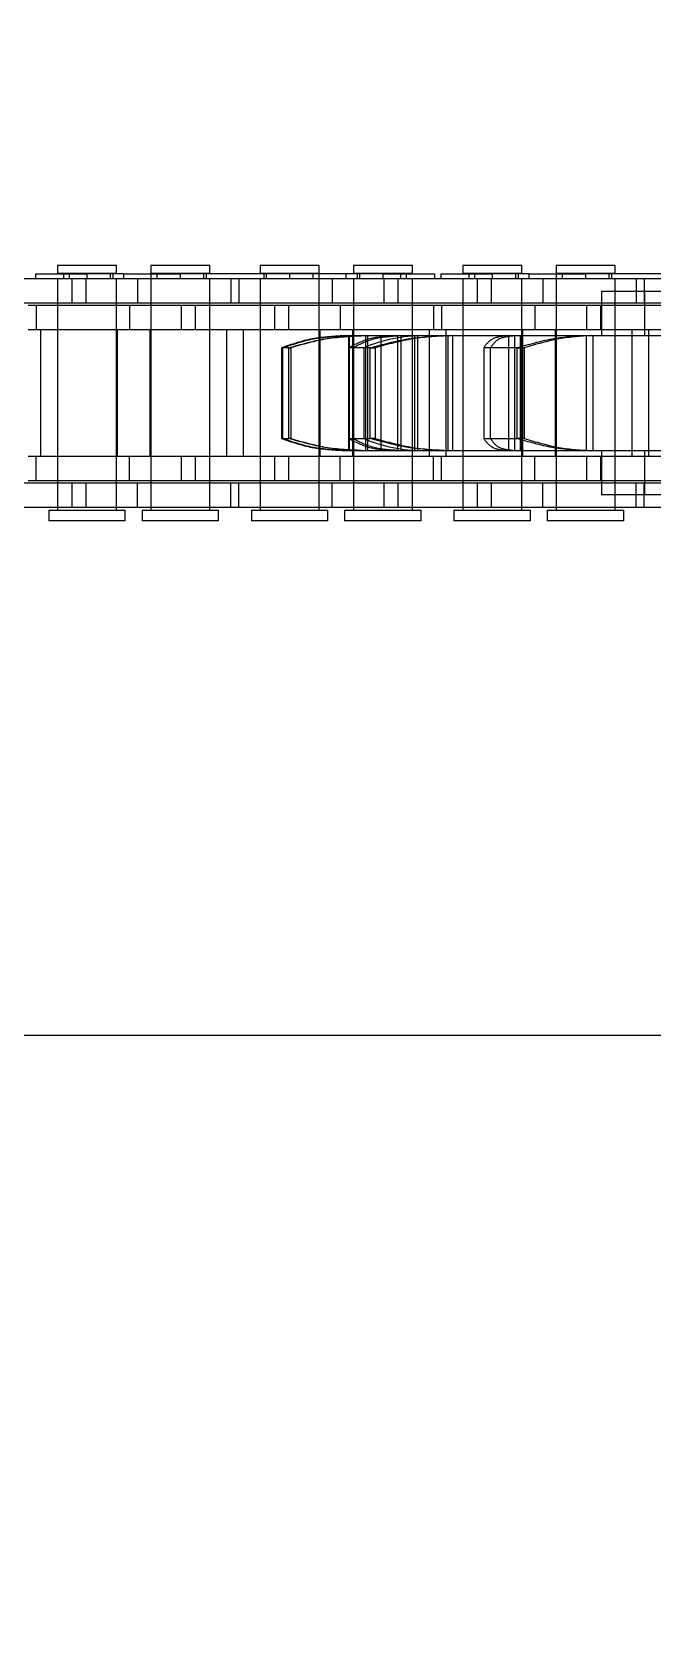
# Model space of a CAD drawing. Header units: metres. Extents: x 0 to 21025, y 0 to 14850.
# Drawn here: x 5985.3 to 6024.2, y 9222.8 to 9324 of the extents above; entities that cross this region are included whole.
import ezdxf

# ---------------------------------------------------------------- set-up
doc = ezdxf.new("R2010")
doc.units = ezdxf.units.M
doc.header["$LTSCALE"] = 25
doc.linetypes.add('HIDDEN2', pattern=[4.7625, 3.175, -1.5875])
for name, color, linetype in [('SL1', 8, 'Continuous'), ('SL4', 4, 'Continuous'), ('ST1', 7, 'HIDDEN2')]:
    doc.layers.add(name, color=color, linetype=linetype)

msp = doc.modelspace()

# ---------------------------------------------------------------- linework, layer by layer
at = {"layer": 'SL1'}
for radius, start, end in [(1815.5, 149.15062, 195.405213), (1770.7, 148.748969, 196.991383), (1764.35, 149.040337, 197.163636), (1758.35, 149.333401, 197.2484)]:
    msp.add_arc((7692.517, 9091.884), radius, start, end, dxfattribs=at)
at = {"layer": 'SL4'}
msp.add_line((5540.514, 9261.149), (6209.329, 9261.149), dxfattribs=at)
at = {"layer": 'ST1'}
for p, q in [((5985.498, 9308.873), (5985.498, 9308.541)), ((5985.498, 9308.873), (5988.728, 9308.873)), ((5990.573, 9309.384), (5986.883, 9309.384)), ((5986.883, 9309.384), (5986.883, 9308.91)), ((5986.883, 9308.91), (5990.573, 9308.91)), ((5987.252, 9308.91), (5987.252, 9308.541)), ((5987.621, 9308.873), (5987.621, 9308.541)), ((5988.728, 9308.873), (5988.728, 9308.541)), ((5991.024, 9308.873), (5988.728, 9308.873)), ((5990.204, 9308.541), (5990.204, 9308.91)), ((5990.347, 9308.873), (5990.347, 9308.541)), ((5990.573, 9308.91), (5990.573, 9309.384)), ((5991.024, 9308.873), (5994.576, 9308.873)), ((5991.024, 9308.873), (5991.024, 9308.541)), ((5996.421, 9309.384), (5992.731, 9309.384)), ((5992.731, 9309.384), (5992.731, 9308.91)), ((5992.731, 9308.91), (5996.421, 9308.91)), ((5992.731, 9308.873), (5992.731, 9307.021)), ((5993.1, 9308.91), (5993.1, 9308.541)), ((5994.576, 9308.873), (5994.576, 9308.541)), ((6007.276, 9308.873), (5994.576, 9308.873)), ((5996.052, 9308.541), (5996.052, 9308.91)), ((5996.195, 9308.873), (5996.195, 9308.541)), ((5996.421, 9308.91), (5996.421, 9309.384)), ((6003.273, 9309.384), (5999.583, 9309.384)), ((5999.583, 9309.384), (5999.583, 9308.91)), ((5999.583, 9308.91), (6003.273, 9308.91)), ((5999.809, 9308.873), (5999.809, 9308.541)), ((5999.952, 9308.91), (5999.952, 9308.541)), ((6001.428, 9308.873), (6001.428, 9308.541)), ((6002.904, 9308.541), (6002.904, 9308.91)), ((6003.273, 9308.91), (6003.273, 9309.384)), ((6003.273, 9307.021), (6003.273, 9308.873)), ((6004.98, 9308.541), (6004.98, 9308.873)), ((6009.121, 9309.384), (6005.431, 9309.384)), ((6005.431, 9309.384), (6005.431, 9308.91)), ((6005.431, 9308.91), (6009.121, 9308.91)), ((6005.657, 9308.873), (6005.657, 9308.541)), ((6005.8, 9308.91), (6005.8, 9308.541)), ((6007.276, 9308.873), (6007.276, 9308.541)), ((6007.276, 9308.873), (6010.507, 9308.873)), ((6008.383, 9308.873), (6008.383, 9308.541)), ((6008.752, 9308.541), (6008.752, 9308.91)), ((6009.121, 9308.91), (6009.121, 9309.384)), ((6010.507, 9308.873), (6010.507, 9308.541)), ((6010.898, 9308.873), (6010.898, 9308.541)), ((6010.898, 9308.873), (6014.128, 9308.873)), ((6015.973, 9309.384), (6012.283, 9309.384)), ((6012.283, 9309.384), (6012.283, 9308.91)), ((6012.283, 9308.91), (6015.973, 9308.91)), ((6012.652, 9308.91), (6012.652, 9308.541)), ((6013.021, 9308.873), (6013.021, 9308.541)), ((6014.128, 9308.873), (6014.128, 9308.541)), ((6016.424, 9308.873), (6014.128, 9308.873)), ((6015.604, 9308.541), (6015.604, 9308.91)), ((6015.747, 9308.873), (6015.747, 9308.541)), ((6015.973, 9308.91), (6015.973, 9309.384)), ((6016.424, 9308.873), (6019.976, 9308.873)), ((6016.424, 9308.873), (6016.424, 9308.541)), ((6021.821, 9309.384), (6018.131, 9309.384)), ((6018.131, 9309.384), (6018.131, 9308.91)), ((6018.131, 9308.91), (6021.821, 9308.91)), ((6018.131, 9308.873), (6018.131, 9307.021)), ((6018.5, 9308.91), (6018.5, 9308.541)), ((6019.976, 9308.873), (6019.976, 9308.541)), ((6032.676, 9308.873), (6019.976, 9308.873)), ((6021.452, 9308.541), (6021.452, 9308.91)), ((6021.595, 9308.873), (6021.595, 9308.541)), ((6021.821, 9308.91), (6021.821, 9309.384)), ((5987.796, 9308.541), (5978.701, 9308.541)), ((5986.883, 9308.541), (5986.883, 9307.021)), ((5986.883, 9308.541), (5986.883, 9294.042)), ((5988.656, 9308.541), (5987.796, 9308.541)), ((5987.796, 9307.021), (5987.796, 9308.541)), ((5997.751, 9308.541), (5988.656, 9308.541)), ((5988.656, 9308.541), (5988.656, 9307.021)), ((5990.573, 9307.021), (5990.573, 9308.541)), ((5990.573, 9294.042), (5990.573, 9308.541)), ((5991.903, 9308.541), (5991.903, 9307.021)), ((5992.731, 9308.541), (5992.731, 9294.042)), ((5996.421, 9307.021), (5996.421, 9308.541)), ((5996.421, 9294.042), (5996.421, 9308.541)), ((5997.751, 9308.541), (5997.751, 9307.021)), ((6004.101, 9308.541), (5997.751, 9308.541)), ((5998.253, 9308.541), (5998.253, 9307.021)), ((5999.583, 9308.541), (5999.583, 9307.021)), ((5999.583, 9308.541), (5999.583, 9294.042)), ((6003.273, 9294.042), (6003.273, 9308.541)), ((6004.101, 9308.541), (6004.101, 9307.021)), ((6013.196, 9308.541), (6004.101, 9308.541)), ((6005.431, 9308.541), (6005.431, 9307.021)), ((6005.431, 9308.541), (6005.431, 9294.042)), ((6007.348, 9307.021), (6007.348, 9308.541)), ((6008.208, 9308.541), (6008.208, 9307.021)), ((6009.121, 9307.021), (6009.121, 9308.541)), ((6009.121, 9294.042), (6009.121, 9308.541)), ((6012.283, 9308.541), (6012.283, 9307.021)), ((6012.283, 9308.541), (6012.283, 9294.042)), ((6014.056, 9308.541), (6013.196, 9308.541)), ((6013.196, 9307.021), (6013.196, 9308.541)), ((6023.151, 9308.541), (6014.056, 9308.541)), ((6014.056, 9308.541), (6014.056, 9307.021)), ((6015.973, 9307.021), (6015.973, 9308.541)), ((6015.973, 9294.042), (6015.973, 9308.541)), ((6017.303, 9308.541), (6017.303, 9307.021)), ((6018.131, 9308.541), (6018.131, 9294.042)), ((6057.369, 9307.759), (6020.97, 9307.759)), ((6020.97, 9307.759), (6020.97, 9304.989)), ((6021.821, 9307.021), (6021.821, 9308.541)), ((6021.821, 9294.042), (6021.821, 9308.541)), ((6023.151, 9308.541), (6023.151, 9307.021)), ((6029.501, 9308.541), (6023.151, 9308.541)), ((6023.653, 9308.541), (6023.653, 9307.021)), ((6023.66, 9307.759), (6023.66, 9304.989)), ((5987.796, 9307.021), (5978.701, 9307.021)), ((5991.401, 9306.869), (5985.051, 9306.869)), ((5985.553, 9306.869), (5985.553, 9305.349)), ((5986.883, 9306.869), (5986.883, 9305.349)), ((5988.656, 9307.021), (5987.796, 9307.021)), ((5997.751, 9307.021), (5988.656, 9307.021)), ((5990.573, 9305.349), (5990.573, 9306.869)), ((5991.401, 9306.869), (5991.401, 9305.349)), ((6000.496, 9306.869), (5991.401, 9306.869)), ((5992.731, 9306.869), (5992.731, 9305.349)), ((5994.648, 9305.349), (5994.648, 9306.869)), ((5995.508, 9306.869), (5995.508, 9305.349)), ((5996.421, 9305.349), (5996.421, 9306.869)), ((6004.101, 9307.021), (5997.751, 9307.021)), ((5999.583, 9306.869), (5999.583, 9305.349)), ((6001.356, 9306.869), (6000.496, 9306.869)), ((6000.496, 9305.349), (6000.496, 9306.869)), ((6010.451, 9306.869), (6001.356, 9306.869)), ((6001.356, 9306.869), (6001.356, 9305.349)), ((6003.273, 9305.349), (6003.273, 9306.869)), ((6013.196, 9307.021), (6004.101, 9307.021)), ((6004.603, 9306.869), (6004.603, 9305.349)), ((6005.431, 9306.869), (6005.431, 9305.349)), ((6009.121, 9305.349), (6009.121, 9306.869)), ((6010.451, 9306.869), (6010.451, 9305.349)), ((6016.801, 9306.869), (6010.451, 9306.869)), ((6010.953, 9306.869), (6010.953, 9305.349)), ((6012.283, 9306.869), (6012.283, 9305.349)), ((6014.056, 9307.021), (6013.196, 9307.021)), ((6023.151, 9307.021), (6014.056, 9307.021)), ((6015.973, 9305.349), (6015.973, 9306.869)), ((6016.801, 9306.869), (6016.801, 9305.349)), ((6025.896, 9306.869), (6016.801, 9306.869)), ((6018.131, 9306.869), (6018.131, 9305.349)), ((6020.048, 9305.349), (6020.048, 9306.869)), ((6020.908, 9306.869), (6020.908, 9305.349)), ((6021.821, 9305.349), (6021.821, 9306.869)), ((6029.501, 9307.021), (6023.151, 9307.021)), ((5991.401, 9305.349), (5985.051, 9305.349)), ((5985.836, 9297.419), (5985.836, 9305.349)), ((5986.883, 9305.349), (5986.883, 9297.419)), ((5990.573, 9297.419), (5990.573, 9305.349)), ((5990.616, 9305.349), (5990.616, 9297.419)), ((6000.496, 9305.349), (5991.401, 9305.349)), ((5992.688, 9297.419), (5992.688, 9305.349)), ((5992.731, 9305.349), (5992.731, 9297.419)), ((5996.421, 9297.419), (5996.421, 9305.349)), ((5997.468, 9305.349), (5997.468, 9297.419)), ((5998.536, 9297.419), (5998.536, 9305.349)), ((5999.583, 9305.349), (5999.583, 9297.419)), ((6001.356, 9305.349), (6000.496, 9305.349)), ((6010.451, 9305.349), (6001.356, 9305.349)), ((6003.273, 9297.419), (6003.273, 9305.349)), ((6003.316, 9305.349), (6003.316, 9297.419)), ((6005.016, 9304.989), (6006.07, 9304.989)), ((6005.136, 9297.779), (6005.136, 9304.989)), ((6005.179, 9297.779), (6005.179, 9304.989)), ((6005.388, 9297.419), (6005.388, 9305.349)), ((6005.431, 9305.349), (6005.431, 9297.419)), ((6006.07, 9304.989), (6006.199, 9304.989)), ((6006.199, 9297.779), (6006.199, 9304.989)), ((6006.199, 9304.989), (6008.109, 9304.989)), ((6006.334, 9297.779), (6006.334, 9304.989)), ((6007.156, 9297.779), (6007.156, 9304.989)), ((6008.109, 9304.989), (6011.234, 9304.989)), ((6008.205, 9297.779), (6008.205, 9304.989)), ((6008.421, 9297.779), (6008.421, 9304.989)), ((6009.121, 9297.419), (6009.121, 9305.349)), ((6009.273, 9297.779), (6009.273, 9304.989)), ((6009.454, 9297.779), (6009.454, 9304.989)), ((6010.168, 9305.349), (6010.168, 9297.419)), ((6016.801, 9305.349), (6010.451, 9305.349)), ((6011.234, 9304.989), (6011.358, 9304.989)), ((6011.236, 9297.419), (6011.236, 9305.349)), ((6011.358, 9297.779), (6011.358, 9304.989)), ((6011.358, 9304.989), (6015.111, 9304.989)), ((6011.654, 9297.779), (6011.654, 9304.989)), ((6012.283, 9305.349), (6012.283, 9297.419)), ((6015.111, 9304.989), (6019.93, 9304.989)), ((6015.171, 9297.779), (6015.171, 9304.989)), ((6015.533, 9297.779), (6015.533, 9304.989)), ((6015.548, 9297.779), (6015.548, 9304.989)), ((6015.889, 9297.779), (6015.889, 9304.989)), ((6015.973, 9297.419), (6015.973, 9305.349)), ((6016.016, 9305.349), (6016.016, 9297.419)), ((6025.896, 9305.349), (6016.801, 9305.349)), ((6018.088, 9297.419), (6018.088, 9305.349)), ((6018.131, 9305.349), (6018.131, 9297.419)), ((6019.93, 9304.989), (6020.034, 9304.989)), ((6020.034, 9297.779), (6020.034, 9304.989)), ((6020.034, 9304.989), (6025.177, 9304.989)), ((6020.456, 9297.779), (6020.456, 9304.989)), ((6021.821, 9297.419), (6021.821, 9305.349)), ((6022.868, 9305.349), (6022.868, 9297.419)), ((6023.936, 9297.419), (6023.936, 9305.349)), ((6001.383, 9304.227), (6000.927, 9304.227)), ((6000.927, 9304.227), (6000.927, 9298.541)), ((6001.007, 9298.541), (6001.007, 9304.227)), ((6001.383, 9298.541), (6001.383, 9304.227)), ((6001.383, 9304.227), (6001.503, 9304.227)), ((6001.503, 9304.227), (6001.503, 9298.541)), ((6006.479, 9304.227), (6005.125, 9304.227)), ((6005.125, 9304.227), (6005.125, 9298.541)), ((6005.397, 9298.541), (6005.397, 9304.227)), ((6006.071, 9304.227), (6006.071, 9298.541)), ((6006.479, 9298.541), (6006.479, 9304.227)), ((6006.479, 9304.227), (6006.785, 9304.227)), ((6006.785, 9304.227), (6006.785, 9298.541)), ((6015.68, 9304.227), (6013.591, 9304.227)), ((6013.591, 9304.227), (6013.591, 9298.541)), ((6014.021, 9298.541), (6014.021, 9304.227)), ((6015.68, 9298.541), (6015.68, 9304.227)), ((6015.68, 9304.227), (6016.135, 9304.227)), ((6016.135, 9304.227), (6016.135, 9298.541)), ((6000.927, 9298.541), (6001.383, 9298.541)), ((6001.503, 9298.541), (6001.383, 9298.541)), ((6006.07, 9297.779), (6005.016, 9297.779)), ((6005.125, 9298.541), (6006.479, 9298.541)), ((6006.199, 9297.779), (6006.07, 9297.779)), ((6008.109, 9297.779), (6006.199, 9297.779)), ((6006.785, 9298.541), (6006.479, 9298.541)), ((6011.234, 9297.779), (6008.109, 9297.779)), ((6011.358, 9297.779), (6011.234, 9297.779)), ((6015.111, 9297.779), (6011.358, 9297.779)), ((6013.591, 9298.541), (6015.68, 9298.541)), ((6019.93, 9297.779), (6015.111, 9297.779)), ((6016.135, 9298.541), (6015.68, 9298.541)), ((6020.034, 9297.779), (6019.93, 9297.779)), ((6025.177, 9297.779), (6020.034, 9297.779)), ((6020.97, 9297.779), (6020.97, 9295.009)), ((6023.66, 9297.779), (6023.66, 9295.009)), ((5991.401, 9297.419), (5985.051, 9297.419)), ((5985.553, 9295.899), (5985.553, 9297.419)), ((5986.883, 9297.419), (5986.883, 9295.899)), ((5990.573, 9295.899), (5990.573, 9297.419)), ((5991.401, 9295.899), (5991.401, 9297.419)), ((6000.496, 9297.419), (5991.401, 9297.419)), ((5992.731, 9297.419), (5992.731, 9295.899)), ((5994.648, 9295.899), (5994.648, 9297.419)), ((5995.508, 9297.419), (5995.508, 9295.899)), ((5996.421, 9295.899), (5996.421, 9297.419)), ((5999.583, 9297.419), (5999.583, 9295.899)), ((6001.356, 9297.419), (6000.496, 9297.419)), ((6000.496, 9295.899), (6000.496, 9297.419)), ((6010.451, 9297.419), (6001.356, 9297.419)), ((6001.356, 9297.419), (6001.356, 9295.899)), ((6003.273, 9295.899), (6003.273, 9297.419)), ((6004.603, 9295.899), (6004.603, 9297.419)), ((6005.431, 9297.419), (6005.431, 9295.899)), ((6009.121, 9295.899), (6009.121, 9297.419)), ((6010.451, 9295.899), (6010.451, 9297.419)), ((6016.801, 9297.419), (6010.451, 9297.419)), ((6010.953, 9295.899), (6010.953, 9297.419)), ((6012.283, 9297.419), (6012.283, 9295.899)), ((6015.973, 9295.899), (6015.973, 9297.419)), ((6016.801, 9295.899), (6016.801, 9297.419)), ((6025.896, 9297.419), (6016.801, 9297.419)), ((6018.131, 9297.419), (6018.131, 9295.899)), ((6020.048, 9295.899), (6020.048, 9297.419)), ((6020.908, 9297.419), (6020.908, 9295.899)), ((6021.821, 9295.899), (6021.821, 9297.419)), ((5987.796, 9295.747), (5978.701, 9295.747)), ((5991.401, 9295.899), (5985.051, 9295.899)), ((5986.883, 9295.747), (5986.883, 9294.227)), ((5988.656, 9295.747), (5987.796, 9295.747)), ((5987.796, 9294.227), (5987.796, 9295.747)), ((5997.751, 9295.747), (5988.656, 9295.747)), ((5988.656, 9295.747), (5988.656, 9294.227)), ((5990.573, 9294.227), (5990.573, 9295.747)), ((6000.496, 9295.899), (5991.401, 9295.899)), ((5991.903, 9294.227), (5991.903, 9295.747)), ((5992.731, 9295.747), (5992.731, 9294.227)), ((5996.421, 9294.227), (5996.421, 9295.747)), ((5997.751, 9294.227), (5997.751, 9295.747)), ((6004.101, 9295.747), (5997.751, 9295.747)), ((5998.253, 9294.227), (5998.253, 9295.747)), ((5999.583, 9295.747), (5999.583, 9294.227)), ((6001.356, 9295.899), (6000.496, 9295.899)), ((6010.451, 9295.899), (6001.356, 9295.899)), ((6003.273, 9294.227), (6003.273, 9295.747)), ((6004.101, 9294.227), (6004.101, 9295.747)), ((6013.196, 9295.747), (6004.101, 9295.747)), ((6005.431, 9295.747), (6005.431, 9294.227)), ((6007.348, 9294.227), (6007.348, 9295.747)), ((6008.208, 9295.747), (6008.208, 9294.227)), ((6009.121, 9294.227), (6009.121, 9295.747)), ((6016.801, 9295.899), (6010.451, 9295.899)), ((6012.283, 9295.747), (6012.283, 9294.227)), ((6014.056, 9295.747), (6013.196, 9295.747)), ((6013.196, 9294.227), (6013.196, 9295.747)), ((6023.151, 9295.747), (6014.056, 9295.747)), ((6014.056, 9295.747), (6014.056, 9294.227)), ((6015.973, 9294.227), (6015.973, 9295.747)), ((6025.896, 9295.899), (6016.801, 9295.899)), ((6017.303, 9294.227), (6017.303, 9295.747)), ((6018.131, 9295.747), (6018.131, 9294.227)), ((6021.821, 9294.227), (6021.821, 9295.747)), ((6023.151, 9294.227), (6023.151, 9295.747)), ((6029.501, 9295.747), (6023.151, 9295.747)), ((6023.653, 9294.227), (6023.653, 9295.747)), ((6057.369, 9295.009), (6020.97, 9295.009)), ((5987.796, 9294.227), (5978.701, 9294.227)), ((5986.33, 9294.042), (5991.127, 9294.042)), ((5986.33, 9294.042), (5986.33, 9293.384)), ((5988.656, 9294.227), (5987.796, 9294.227)), ((5997.751, 9294.227), (5988.656, 9294.227)), ((5991.127, 9293.384), (5991.127, 9294.042)), ((5992.178, 9294.042), (5996.975, 9294.042)), ((5992.178, 9294.042), (5992.178, 9293.384)), ((5996.975, 9293.384), (5996.975, 9294.042)), ((6004.101, 9294.227), (5997.751, 9294.227)), ((5999.03, 9294.042), (6003.827, 9294.042)), ((5999.03, 9294.042), (5999.03, 9293.384)), ((6003.827, 9293.384), (6003.827, 9294.042)), ((6013.196, 9294.227), (6004.101, 9294.227)), ((6004.878, 9294.042), (6009.675, 9294.042)), ((6004.878, 9294.042), (6004.878, 9293.384)), ((6009.675, 9293.384), (6009.675, 9294.042)), ((6011.73, 9294.042), (6016.527, 9294.042)), ((6011.73, 9294.042), (6011.73, 9293.384)), ((6014.056, 9294.227), (6013.196, 9294.227)), ((6023.151, 9294.227), (6014.056, 9294.227)), ((6016.527, 9293.384), (6016.527, 9294.042)), ((6017.578, 9294.042), (6022.375, 9294.042)), ((6017.578, 9294.042), (6017.578, 9293.384)), ((6022.375, 9293.384), (6022.375, 9294.042)), ((6029.501, 9294.227), (6023.151, 9294.227)), ((5991.127, 9293.384), (5986.33, 9293.384)), ((5996.975, 9293.384), (5992.178, 9293.384)), ((6003.827, 9293.384), (5999.03, 9293.384)), ((6009.675, 9293.384), (6004.878, 9293.384)), ((6016.527, 9293.384), (6011.73, 9293.384)), ((6022.375, 9293.384), (6017.578, 9293.384))]:
    msp.add_line(p, q, dxfattribs=at)
for centre, start, end in [((6009.822, 9295.371), 90.09202, 112.96021), ((6009.822, 9307.396), 247.03979, 269.90798)]:
    msp.add_arc(centre, 9.618, start, end, dxfattribs=at)
for points, knots in [([(6005.016, 9304.989), (6004.274, 9304.951), (6002.788, 9304.875), (6001.548, 9304.443), (6000.927, 9304.227)], [0, 0, 0, 0, 0.49948, 1, 1, 1, 1]), ([(6001.007, 9304.227), (6001.621, 9304.443), (6002.847, 9304.875), (6004.322, 9304.951), (6005.06, 9304.989)], [0, 0, 0, 0, 0.5001515, 1, 1, 1, 1]), ([(6001.383, 9304.227), (6002.131, 9304.443), (6003.625, 9304.875), (6005.256, 9304.951), (6006.07, 9304.989)], [0, 0, 0, 0, 0.5005288, 1, 1, 1, 1]), ([(6006.204, 9304.989), (6005.389, 9304.951), (6003.756, 9304.875), (6002.255, 9304.443), (6001.503, 9304.227)], [0, 0, 0, 0, 0.4994594, 1, 1, 1, 1]), ([(6008.109, 9304.989), (6007.53, 9304.951), (6006.37, 9304.875), (6005.54, 9304.443), (6005.125, 9304.227)], [0, 0, 0, 0, 0.4994271, 1, 1, 1, 1]), ([(6005.397, 9304.227), (6005.802, 9304.443), (6006.612, 9304.875), (6007.755, 9304.951), (6008.326, 9304.989)], [0, 0, 0, 0, 0.50013326, 1, 1, 1, 1]), ([(6006.479, 9304.227), (6007.271, 9304.443), (6008.853, 9304.875), (6010.441, 9304.951), (6011.234, 9304.989)], [0, 0, 0, 0, 0.500514, 1, 1, 1, 1]), ([(6011.531, 9304.989), (6010.741, 9304.951), (6009.159, 9304.876), (6007.577, 9304.443), (6006.785, 9304.227)], [0, 0, 0, 0, 0.4990975, 1, 1, 1, 1]), ([(6015.111, 9304.989), (6014.765, 9304.951), (6014.071, 9304.876), (6013.751, 9304.443), (6013.591, 9304.227)], [0, 0, 0, 0, 0.49909767, 1, 1, 1, 1]), ([(6014.021, 9304.227), (6014.17, 9304.443), (6014.467, 9304.875), (6015.139, 9304.951), (6015.475, 9304.989)], [0, 0, 0, 0, 0.5005335, 1, 1, 1, 1]), ([(6015.68, 9304.227), (6016.42, 9304.443), (6017.899, 9304.875), (6019.253, 9304.951), (6019.93, 9304.989)], [0, 0, 0, 0, 0.5002609, 1, 1, 1, 1]), ([(6020.353, 9304.989), (6019.684, 9304.951), (6018.343, 9304.876), (6016.872, 9304.443), (6016.135, 9304.227)], [0, 0, 0, 0, 0.4991241, 1, 1, 1, 1]), ([(6000.927, 9298.541), (6001.548, 9298.324), (6002.788, 9297.892), (6004.274, 9297.816), (6005.016, 9297.779)], [0, 0, 0, 0, 0.5005125, 1, 1, 1, 1]), ([(6005.06, 9297.779), (6004.323, 9297.816), (6002.848, 9297.892), (6001.622, 9298.324), (6001.007, 9298.541)], [0, 0, 0, 0, 0.4991241, 1, 1, 1, 1]), ([(6006.07, 9297.779), (6005.256, 9297.816), (6003.626, 9297.892), (6002.131, 9298.324), (6001.383, 9298.541)], [0, 0, 0, 0, 0.499464, 1, 1, 1, 1]), ([(6001.503, 9298.541), (6002.255, 9298.324), (6003.756, 9297.892), (6005.389, 9297.816), (6006.204, 9297.779)], [0, 0, 0, 0, 0.50053357, 1, 1, 1, 1]), ([(6005.125, 9298.541), (6005.54, 9298.324), (6006.37, 9297.892), (6007.53, 9297.816), (6008.109, 9297.779)], [0, 0, 0, 0, 0.5003717, 1, 1, 1, 1]), ([(6008.326, 9297.779), (6007.756, 9297.816), (6006.613, 9297.892), (6005.802, 9298.324), (6005.397, 9298.541)], [0, 0, 0, 0, 0.4990975, 1, 1, 1, 1]), ([(6011.234, 9297.779), (6010.441, 9297.816), (6008.853, 9297.892), (6007.271, 9298.324), (6006.479, 9298.541)], [0, 0, 0, 0, 0.4994786, 1, 1, 1, 1]), ([(6006.785, 9298.541), (6007.576, 9298.324), (6009.158, 9297.892), (6010.74, 9297.816), (6011.531, 9297.779)], [0, 0, 0, 0, 0.5001332, 1, 1, 1, 1]), ([(6013.591, 9298.541), (6013.751, 9298.324), (6014.07, 9297.892), (6014.764, 9297.816), (6015.111, 9297.779)], [0, 0, 0, 0, 0.5001333, 1, 1, 1, 1]), ([(6015.475, 9297.779), (6015.139, 9297.816), (6014.467, 9297.892), (6014.17, 9298.324), (6014.021, 9298.541)], [0, 0, 0, 0, 0.4994593, 1, 1, 1, 1]), ([(6019.93, 9297.779), (6019.254, 9297.816), (6017.899, 9297.892), (6016.42, 9298.324), (6015.68, 9298.541)], [0, 0, 0, 0, 0.4994185, 1, 1, 1, 1]), ([(6016.135, 9298.541), (6016.871, 9298.324), (6018.342, 9297.892), (6019.683, 9297.816), (6020.353, 9297.779)], [0, 0, 0, 0, 0.5001515, 1, 1, 1, 1])]:
    msp.add_open_spline(points, degree=3, knots=knots, dxfattribs=at)

doc.saveas('drawing.dxf')
